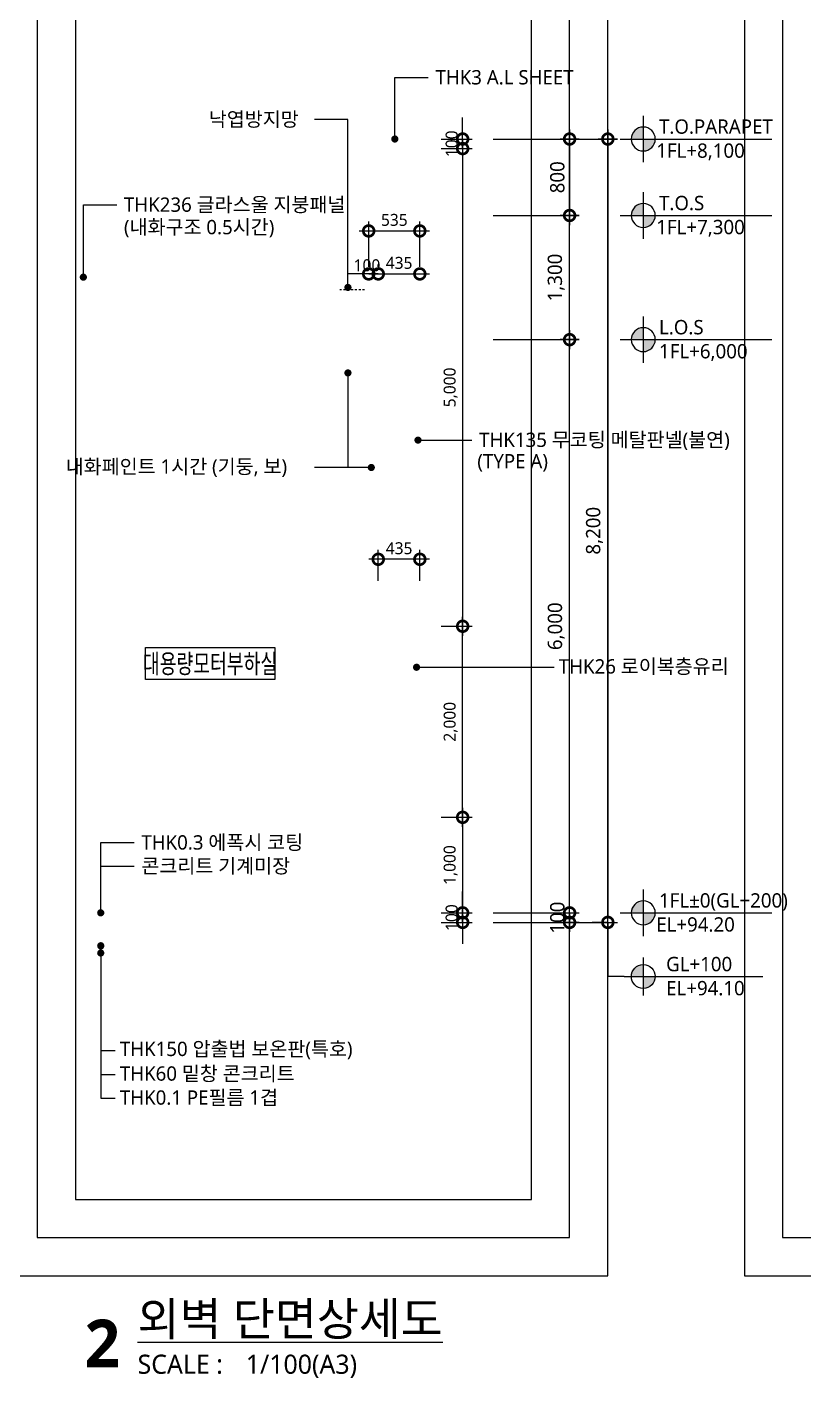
# Model space of a CAD drawing. Header units: millimetres. Extents: x 2568 to 292571, y 1285 to 27671.
# Drawn here: x 21023 to 29152, y 4386 to 18528 of the extents above; entities that cross this region are included whole.
import ezdxf
from ezdxf import colors
from ezdxf.entities.mleader import LeaderData, LeaderLine
from ezdxf.enums import TextEntityAlignment as Align
from ezdxf.math import Vec2, Vec3

# ---------------------------------------------------------------- set-up
doc = ezdxf.new("R2010")
doc.units = ezdxf.units.MM
doc.header["$LTSCALE"] = 200
doc.linetypes.add('HIDDEN', pattern=[2, 1, -1])
doc.layers.get('DEFPOINTS').update_dxf_attribs({"color": 137})
for name, color, linetype in [('A-dim', 7, 'Continuous'), ('DIM-2', 7, 'Continuous'), ('DIM-INT', 7, 'Continuous'), ('SYM', 6, 'Continuous'), ('SYM-LEAD', 6, 'Continuous'), ('SYM-LEVEL', 7, 'Continuous'), ('TAG', 6, 'Continuous'), ('TEXT', 3, 'Continuous'), ('TEXT-NOTE', 6, 'Continuous')]:
    doc.layers.add(name, color=color, linetype=linetype)
doc.layers.add('NOPLOT', color=191, linetype='Continuous', plot=False)
doc.styles.add('$0$스타일1', font='malgun.ttf')
doc.styles.add('ARIAL', font='malgun.ttf')
doc.styles.add('XR-sec$0$스타일1', font='malgun.ttf')
doc.styles.add('맑은고딕', font='malgun.ttf')
doc.styles.add('스타일1', font='malgun.ttf')
doc.styles.add('스타일2', font='malgunbd.ttf')
doc.dimstyles.new('CJA', dxfattribs={"dimscale": 300, "dimtxt": 2.7, "dimasz": 1, "dimexe": 2, "dimexo": 3, "dimgap": 1, "dimtad": 1, "dimdec": 0, "dimzin": 1, "dimdsep": 46, "dimlunit": 6, "dimtxsty": '$0$스타일1', "dimblk": 'CJDOT', "dimcen": 0.09, "dimdle": 1, "dimclrd": 256, "dimclre": 256, "dimclrt": 3, "dimadec": 0, "dimazin": 0, "dimtfac": 1, "dimtdec": 0, "dimtix": 1, "dimtmove": 2, "dimatfit": 3, "dimldrblk": 'CJDOT', "dimfxl": 1, "dimtolj": 1, "dimtzin": 1, "dimarcsym": 0})
doc.dimstyles.new('DIM-QD 1', dxfattribs={"dimtxt": 3, "dimasz": 1.5, "dimexe": 1, "dimexo": 0, "dimgap": 1, "dimtad": 1, "dimdec": 3, "dimdsep": 46, "dimlunit": 6, "dimtxsty": '스타일1', "dimblk1": 'ARCHTICK', "dimblk2": 'ARCHTICK', "dimsah": 1, "dimcen": 0, "dimclrd": 256, "dimclre": 256, "dimclrt": 3, "dimazin": 2, "dimtfac": 1, "dimtdec": 3, "dimtix": 1, "dimtmove": 2, "dimatfit": 3, "dimldrblk": 'ARCHTICK', "dimfxl": 1, "dimtolj": 1, "dimtzin": 0, "dimarcsym": 0})
doc.dimstyles.new('GAUN-50', dxfattribs={"dimscale": 50, "dimtxt": 3, "dimasz": 1, "dimexe": 2, "dimexo": 3, "dimgap": 1, "dimtad": 1, "dimdec": 0, "dimzin": 1, "dimdsep": 46, "dimlunit": 6, "dimtxsty": '스타일1', "dimblk": 'GAUN-DOT', "dimcen": -2, "dimdle": 2, "dimclrd": 256, "dimclre": 256, "dimclrt": 3, "dimadec": 0, "dimazin": 0, "dimtfac": 1, "dimtdec": 0, "dimtix": 1, "dimtmove": 2, "dimatfit": 3, "dimldrblk": 'DOTSMALL', "dimfxl": 1, "dimtolj": 1, "dimtzin": 1, "dimarcsym": 0})

# ---------------------------------------------------------------- blocks, each defined once
blk = doc.blocks.new('dwgtitle')
at = {"layer": 'SYM', "color": 3, "style": '스타일1'}
blk.add_text('SCALE :', height=4, dxfattribs=at).set_placement((12.25, -1.4))
for tag, p, height in [('%%UTITLE', (12.25, 6.59), 7), ('1/100', (34.89, -1.4), 4)]:
    blk.add_attdef(tag, p, '', height=height, dxfattribs=at)
at = {"layer": 'SYM', "color": 6, "style": '스타일2'}
blk.add_attdef('A', text='', height=10, dxfattribs=at).set_placement((4.89, 5), align=Align.MIDDLE)
blk = doc.blocks.new('GAUN-DOT')
at = {"linetype": 'ByBlock'}
for p, q in [((2, 0), (-2, 0)), ((0, -2), (0, 2))]:
    blk.add_line(p, q, dxfattribs=at)
at = {"const_width": 2.25}
blk.add_lwpolyline([(0, 0.28125, 1), (0, -0.28125, 1)], format="xyb", close=True, dxfattribs=at)
blk = doc.blocks.new('*D37')
at = {"layer": 'A-dim', "lineweight": -2, "transparency": 16777216}
for p, q in [((25900, 17355), (27200, 17355)), ((27100, 17305), (27100, 9205)), ((25900, 9155), (27200, 9155))]:
    blk.add_line(p, q, dxfattribs=at)
at = {"layer": 'DEFPOINTS', "color": 0, "transparency": 16777216}
for p in [(25750, 17355), (25750, 9155), (27100, 9155)]:
    blk.add_point(p, dxfattribs=at)
at = {"layer": 'A-dim', "lineweight": -2, "transparency": 16777216, "xscale": 50, "yscale": 50, "zscale": 50}
for p, rotation in [((27100, 17355), 90), ((27100, 9155), 270)]:
    blk.add_blockref('GAUN-DOT', p, dxfattribs=dict(at, rotation=rotation))
at = {"layer": 'A-dim', "color": 3, "transparency": 16777216, "insert": (26960, 13255), "char_height": 150, "attachment_point": 5, "rotation": 90, "style": '스타일1'}
blk.add_mtext('\\A1;8,200', dxfattribs=at)
blk = doc.blocks.new('_DotSmall')
at = {"color": 0, "linetype": 'ByBlock', "const_width": 0.5}
blk.add_lwpolyline([(-0.0625, 0, 1), (0.0625, 0, 1)], format="xyb", close=True, dxfattribs=at)
blk = doc.blocks.new('*D38')
at = {"layer": 'A-dim', "lineweight": -2, "transparency": 16777216}
for p, q in [((26700, 9305), (26700, 9355)), ((25900, 9255), (26800, 9255)), ((26700, 9255), (26700, 9155)), ((25900, 9155), (26800, 9155)), ((26700, 9105), (26700, 9055))]:
    blk.add_line(p, q, dxfattribs=at)
at = {"layer": 'DEFPOINTS', "color": 0, "transparency": 16777216}
for p in [(25750, 9255), (25750, 9155), (26700, 9155)]:
    blk.add_point(p, dxfattribs=at)
at = {"layer": 'A-dim', "lineweight": -2, "transparency": 16777216, "xscale": 50, "yscale": 50, "zscale": 50}
for p, rotation in [((26700, 9255), 270), ((26700, 9155), 90)]:
    blk.add_blockref('GAUN-DOT', p, dxfattribs=dict(at, rotation=rotation))
at = {"layer": 'A-dim', "color": 3, "transparency": 16777216, "insert": (26572, 9205), "char_height": 150, "attachment_point": 5, "rotation": 90, "style": '스타일1'}
blk.add_mtext('\\A1;100', dxfattribs=at)
blk = doc.blocks.new('level-p&e')
at = {"layer": 'TAG', "ltscale": 0.2}
h = blk.add_hatch(color=256, dxfattribs=at)
h.paths.add_polyline_path([(0, 2.5, 0.414214), (-2.5, 0), (0, 0)])
h.paths.add_polyline_path([(2.5, 0), (0, 0), (0, -2.5, 0.414214)])
at = {"layer": 'TAG'}
for p, q in [((0, 4), (0, -4)), ((-4, 0), (25, 0))]:
    blk.add_line(p, q, dxfattribs=at)
at = {"layer": 'TAG', "ltscale": 0.2}
blk.add_circle((0, 0), 2.5, dxfattribs=at)
at = {"layer": 'TAG', "color": 3, "style": 'ARIAL'}
for tag, p in [('1층바닥마감', (4.78, 1.11)), ('EL±0', (4.78, -3.93))]:
    blk.add_attdef(tag, p, '', height=3, dxfattribs=at)
blk = doc.blocks.new('XR-sec$0$LEVEL1')
at = {"layer": 'SYM-LEVEL'}
h = blk.add_hatch(color=6, dxfattribs=at)
edge = h.paths.add_edge_path()
edge.add_ellipse((4.87, 0), major_axis=(1.77, 1.77), ratio=1, start_angle=405, end_angle=495)
edge.add_line((2.37, 0), (4.87, 0))
edge.add_line((4.87, 0), (4.87, 2.5))
edge = h.paths.add_edge_path()
edge.add_ellipse((4.87, 0), major_axis=(1.77, 1.77), ratio=1, start_angle=225, end_angle=315)
edge.add_line((7.37, 0), (4.87, 0))
edge.add_line((4.87, 0), (4.87, -2.5))
at = {"layer": 'SYM-LEVEL', "color": 6}
for p, q in [((4.87, 4.87), (4.87, -4.87)), ((0, 0), (9.74, 0)), ((9.07, 0), (31.8, 0))]:
    blk.add_line(p, q, dxfattribs=at)
blk.add_ellipse((4.87, 0), major_axis=(1.77, 1.77), ratio=1, start_param=5.497787, end_param=11.780972, dxfattribs=at)
at = {"layer": 'SYM-LEVEL', "color": 3, "style": 'XR-sec$0$스타일1'}
for tag, p in [('1층-바닥마감', (8.16, 1.11)), ('EL-+100', (8.16, -3.93))]:
    blk.add_attdef(tag, p, '', height=3, dxfattribs=at)
blk = doc.blocks.new('*D40')
at = {"layer": 'A-dim', "lineweight": -2, "transparency": 16777216}
for p, q in [((25900, 15255), (26800, 15255)), ((26700, 9305), (26700, 15205)), ((25900, 9255), (26800, 9255))]:
    blk.add_line(p, q, dxfattribs=at)
at = {"layer": 'DEFPOINTS', "color": 0, "transparency": 16777216}
for p in [(25750, 15255), (26700, 15255), (25750, 9255)]:
    blk.add_point(p, dxfattribs=at)
at = {"layer": 'A-dim', "lineweight": -2, "transparency": 16777216, "xscale": 50, "yscale": 50, "zscale": 50}
for p, rotation in [((26700, 15255), 90), ((26700, 9255), 270)]:
    blk.add_blockref('GAUN-DOT', p, dxfattribs=dict(at, rotation=rotation))
at = {"layer": 'A-dim', "color": 3, "transparency": 16777216, "insert": (26560, 12255), "char_height": 150, "attachment_point": 5, "rotation": 90, "style": '스타일1'}
blk.add_mtext('\\A1;6,000', dxfattribs=at)
blk = doc.blocks.new('*D41')
at = {"layer": 'A-dim', "lineweight": -2, "transparency": 16777216}
for p, q in [((25900, 17355), (26800, 17355)), ((26700, 17305), (26700, 16605)), ((25900, 16555), (26800, 16555))]:
    blk.add_line(p, q, dxfattribs=at)
at = {"layer": 'DEFPOINTS', "color": 0, "transparency": 16777216}
for p in [(25750, 17355), (25750, 16555), (26700, 16555)]:
    blk.add_point(p, dxfattribs=at)
at = {"layer": 'A-dim', "lineweight": -2, "transparency": 16777216, "xscale": 50, "yscale": 50, "zscale": 50}
for p, rotation in [((26700, 17355), 90), ((26700, 16555), 270)]:
    blk.add_blockref('GAUN-DOT', p, dxfattribs=dict(at, rotation=rotation))
at = {"layer": 'A-dim', "color": 3, "transparency": 16777216, "insert": (26572, 16955), "char_height": 150, "attachment_point": 5, "rotation": 90, "style": '스타일1'}
blk.add_mtext('\\A1;800', dxfattribs=at)
blk = doc.blocks.new('*D39')
at = {"layer": 'DEFPOINTS', "color": 0, "transparency": 16777216}
for p in [(24698, 12956), (24698, 12579), (25133, 12579)]:
    blk.add_point(p, dxfattribs=at)
at = {"layer": 'DIM-INT', "color": 7, "lineweight": -2, "transparency": 16777216}
for p, q in [((24698, 12729), (24698, 13056)), ((25133, 12729), (25133, 13056)), ((25233, 12956), (24598, 12956))]:
    blk.add_line(p, q, dxfattribs=at)
at = {"layer": 'DIM-INT', "color": 7, "lineweight": -2, "transparency": 16777216, "xscale": 225, "yscale": 225, "zscale": 225, "rotation": 180}
blk.add_blockref('_DotSmall', (24698, 12956), dxfattribs=at)
at = {"layer": 'DIM-INT', "color": 7, "lineweight": -2, "transparency": 16777216, "xscale": 225, "yscale": 225, "zscale": 225}
blk.add_blockref('_DotSmall', (25133, 12956), dxfattribs=at)
at = {"layer": 'DIM-INT', "color": 3, "transparency": 16777216, "insert": (24916, 13071), "char_height": 125, "attachment_point": 5, "style": '스타일1'}
blk.add_mtext('\\A1;435', dxfattribs=at)
blk = doc.blocks.new('CJDOT')
blk.add_line((-2, 0), (2, 0))
at = {"const_width": 0.5}
blk.add_lwpolyline([(-0.25, 0, 1), (0.25, 0, 1)], format="xyb", close=True, dxfattribs=at)
blk = doc.blocks.new('*D36')
at = {"layer": 'DEFPOINTS', "color": 0, "transparency": 16777216}
for p in [(25133, 16393), (24598, 15867), (25133, 15867)]:
    blk.add_point(p, dxfattribs=at)
at = {"layer": 'DIM-INT', "color": 7, "lineweight": -2, "transparency": 16777216}
for p, q in [((24598, 16017), (24598, 16493)), ((25133, 16017), (25133, 16493)), ((24498, 16393), (25233, 16393))]:
    blk.add_line(p, q, dxfattribs=at)
at = {"layer": 'DIM-INT', "color": 7, "lineweight": -2, "transparency": 16777216, "xscale": 225, "yscale": 225, "zscale": 225, "rotation": 180}
blk.add_blockref('_DotSmall', (24598, 16393), dxfattribs=at)
at = {"layer": 'DIM-INT', "color": 7, "lineweight": -2, "transparency": 16777216, "xscale": 225, "yscale": 225, "zscale": 225}
blk.add_blockref('_DotSmall', (25133, 16393), dxfattribs=at)
at = {"layer": 'DIM-INT', "color": 3, "transparency": 16777216, "insert": (24866, 16508), "char_height": 125, "attachment_point": 5, "style": '스타일1'}
blk.add_mtext('\\A1;535', dxfattribs=at)
blk = doc.blocks.new('*D42')
at = {"layer": 'DEFPOINTS', "color": 0, "transparency": 16777216}
for p in [(24698, 15867), (25133, 15943), (25133, 15867)]:
    blk.add_point(p, dxfattribs=at)
at = {"layer": 'DIM-INT', "color": 7, "lineweight": -2, "transparency": 16777216}
for p, q in [((24698, 16017), (24698, 16043)), ((25133, 16017), (25133, 16043)), ((24598, 15943), (25233, 15943))]:
    blk.add_line(p, q, dxfattribs=at)
at = {"layer": 'DIM-INT', "color": 7, "lineweight": -2, "transparency": 16777216, "xscale": 225, "yscale": 225, "zscale": 225, "rotation": 180}
blk.add_blockref('_DotSmall', (24698, 15943), dxfattribs=at)
at = {"layer": 'DIM-INT', "color": 7, "lineweight": -2, "transparency": 16777216, "xscale": 225, "yscale": 225, "zscale": 225}
blk.add_blockref('_DotSmall', (25133, 15943), dxfattribs=at)
at = {"layer": 'DIM-INT', "color": 3, "transparency": 16777216, "insert": (24916, 16058), "char_height": 125, "attachment_point": 5, "style": '스타일1'}
blk.add_mtext('\\A1;435', dxfattribs=at)
blk = doc.blocks.new('*D43')
at = {"layer": 'DEFPOINTS', "color": 0, "transparency": 16777216}
for p in [(24598, 15943), (24598, 15867), (24698, 15867)]:
    blk.add_point(p, dxfattribs=at)
at = {"layer": 'DIM-INT', "color": 7, "lineweight": -2, "transparency": 16777216}
for p, q in [((24598, 16017), (24598, 16043)), ((24698, 16017), (24698, 16043)), ((24598, 15943), (24373, 15943)), ((24698, 15943), (24598, 15943)), ((24698, 15943), (24923, 15943))]:
    blk.add_line(p, q, dxfattribs=at)
at = {"layer": 'DIM-INT', "color": 7, "lineweight": -2, "transparency": 16777216, "xscale": 225, "yscale": 225, "zscale": 225}
blk.add_blockref('_DotSmall', (24598, 15943), dxfattribs=at)
at = {"layer": 'DIM-INT', "color": 7, "lineweight": -2, "transparency": 16777216, "xscale": 225, "yscale": 225, "zscale": 225, "rotation": 180}
blk.add_blockref('_DotSmall', (24698, 15943), dxfattribs=at)
at = {"layer": 'DIM-INT', "color": 3, "transparency": 16777216, "insert": (24580, 16033), "char_height": 125, "attachment_point": 5, "style": '스타일1'}
blk.add_mtext('\\A1;100', dxfattribs=at)
blk = doc.blocks.new('*D44')
at = {"layer": 'DEFPOINTS', "color": 0, "transparency": 16777216}
for p in [(25205, 12255), (25581, 12255), (25205, 10255)]:
    blk.add_point(p, dxfattribs=at)
at = {"layer": 'DIM-INT', "color": 7, "lineweight": -2, "transparency": 16777216}
for p, q in [((25581, 10155), (25581, 12355)), ((25355, 12255), (25681, 12255)), ((25355, 10255), (25681, 10255))]:
    blk.add_line(p, q, dxfattribs=at)
at = {"layer": 'DIM-INT', "color": 7, "lineweight": -2, "transparency": 16777216, "xscale": 225, "yscale": 225, "zscale": 225}
for p, rotation in [((25581, 12255), 90), ((25581, 10255), 270)]:
    blk.add_blockref('_DotSmall', p, dxfattribs=dict(at, rotation=rotation))
at = {"layer": 'DIM-INT', "color": 3, "transparency": 16777216, "insert": (25456, 11255), "char_height": 125, "attachment_point": 5, "rotation": 90, "style": '스타일1'}
blk.add_mtext('\\A1;2,000', dxfattribs=at)
blk = doc.blocks.new('*D45')
at = {"layer": 'DEFPOINTS', "color": 0, "transparency": 16777216}
for p in [(25205, 10255), (25205, 9255), (25581, 9255)]:
    blk.add_point(p, dxfattribs=at)
at = {"layer": 'DIM-INT', "color": 7, "lineweight": -2, "transparency": 16777216}
for p, q in [((25581, 10355), (25581, 9155)), ((25355, 10255), (25681, 10255)), ((25355, 9255), (25681, 9255))]:
    blk.add_line(p, q, dxfattribs=at)
at = {"layer": 'DIM-INT', "color": 7, "lineweight": -2, "transparency": 16777216, "xscale": 225, "yscale": 225, "zscale": 225}
for p, rotation in [((25581, 10255), 90), ((25581, 9255), 270)]:
    blk.add_blockref('_DotSmall', p, dxfattribs=dict(at, rotation=rotation))
at = {"layer": 'DIM-INT', "color": 3, "transparency": 16777216, "insert": (25456, 9755), "char_height": 125, "attachment_point": 5, "rotation": 90, "style": '스타일1'}
blk.add_mtext('\\A1;1,000', dxfattribs=at)
blk = doc.blocks.new('*D46')
at = {"layer": 'DEFPOINTS', "color": 0, "transparency": 16777216}
for p in [(25205, 17255), (25205, 12255), (25581, 12255)]:
    blk.add_point(p, dxfattribs=at)
at = {"layer": 'DIM-INT', "color": 7, "lineweight": -2, "transparency": 16777216}
for p, q in [((25355, 17255), (25681, 17255)), ((25581, 17355), (25581, 12155)), ((25355, 12255), (25681, 12255))]:
    blk.add_line(p, q, dxfattribs=at)
at = {"layer": 'DIM-INT', "color": 7, "lineweight": -2, "transparency": 16777216, "xscale": 225, "yscale": 225, "zscale": 225}
for p, rotation in [((25581, 17255), 90), ((25581, 12255), 270)]:
    blk.add_blockref('_DotSmall', p, dxfattribs=dict(at, rotation=rotation))
at = {"layer": 'DIM-INT', "color": 3, "transparency": 16777216, "insert": (25456, 14755), "char_height": 125, "attachment_point": 5, "rotation": 90, "style": '스타일1'}
blk.add_mtext('\\A1;5,000', dxfattribs=at)
blk = doc.blocks.new('*D47')
at = {"layer": 'DEFPOINTS', "color": 0, "transparency": 16777216}
for p in [(25205, 17355), (25205, 17255), (25581, 17355)]:
    blk.add_point(p, dxfattribs=at)
at = {"layer": 'DIM-INT', "color": 7, "lineweight": -2, "transparency": 16777216}
for p, q in [((25581, 17355), (25581, 17580)), ((25355, 17355), (25681, 17355)), ((25355, 17255), (25681, 17255)), ((25581, 17255), (25581, 17355)), ((25581, 17255), (25581, 17030))]:
    blk.add_line(p, q, dxfattribs=at)
at = {"layer": 'DIM-INT', "color": 7, "lineweight": -2, "transparency": 16777216, "xscale": 225, "yscale": 225, "zscale": 225}
for p, rotation in [((25581, 17355), 270), ((25581, 17255), 90)]:
    blk.add_blockref('_DotSmall', p, dxfattribs=dict(at, rotation=rotation))
at = {"layer": 'DIM-INT', "color": 3, "transparency": 16777216, "insert": (25466, 17305), "char_height": 125, "attachment_point": 5, "rotation": 90, "style": '스타일1'}
blk.add_mtext('\\A1;100', dxfattribs=at)
blk = doc.blocks.new('room-1')
at = {"layer": 'TEXT-NOTE', "color": 6}
for p, q in [((0, 5), (20.29, 5)), ((0, 0), (0, 5)), ((20.29, 5), (20.29, 0)), ((20.29, 0), (0, 0))]:
    blk.add_line(p, q, dxfattribs=at)
at = {"layer": 'TEXT-NOTE', "color": 3, "style": '스타일1'}
blk.add_attdef('실명', text='', height=3, dxfattribs=at).set_placement((10.15, 2.59), align=Align.MIDDLE)
blk = doc.blocks.new('_ARCHTICK')
at = {"color": 0, "linetype": 'ByBlock', "const_width": 0.15}
blk.add_lwpolyline([(-0.5, -0.5), (0.5, 0.5)], dxfattribs=at)
blk = doc.blocks.new('_DOT')
at = {"color": 0, "linetype": 'ByBlock'}
blk.add_line((-0.5, 0), (-1, 0), dxfattribs=at)
at = {"color": 0, "linetype": 'ByBlock', "const_width": 0.5}
blk.add_lwpolyline([(-0.25, 0, 1), (0.25, 0, 1)], format="xyb", close=True, dxfattribs=at)
blk = doc.blocks.new('*D119')
at = {"layer": 'DEFPOINTS', "color": 0, "transparency": 16777216}
for p in [(25205, 9255), (25581, 9255), (25205, 9155)]:
    blk.add_point(p, dxfattribs=at)
at = {"layer": 'DIM-INT', "color": 7, "lineweight": -2, "transparency": 16777216}
for p, q in [((25581, 9255), (25581, 9480)), ((25355, 9255), (25681, 9255)), ((25581, 9155), (25581, 9255)), ((25355, 9155), (25681, 9155)), ((25581, 9155), (25581, 8930))]:
    blk.add_line(p, q, dxfattribs=at)
at = {"layer": 'DIM-INT', "color": 7, "lineweight": -2, "transparency": 16777216, "xscale": 225, "yscale": 225, "zscale": 225}
for p, rotation in [((25581, 9255), 270), ((25581, 9155), 90)]:
    blk.add_blockref('_DotSmall', p, dxfattribs=dict(at, rotation=rotation))
at = {"layer": 'DIM-INT', "color": 3, "transparency": 16777216, "insert": (25466, 9205), "char_height": 125, "attachment_point": 5, "rotation": 90, "style": '스타일1'}
blk.add_mtext('\\A1;100', dxfattribs=at)
blk = doc.blocks.new('*D408')
at = {"layer": 'A-dim', "lineweight": -2, "transparency": 16777216}
for p, q in [((25900, 16555), (26800, 16555)), ((26700, 15305), (26700, 16505)), ((25900, 15255), (26800, 15255))]:
    blk.add_line(p, q, dxfattribs=at)
at = {"layer": 'DEFPOINTS', "color": 0, "transparency": 16777216}
for p in [(25750, 16555), (26700, 16555), (25750, 15255)]:
    blk.add_point(p, dxfattribs=at)
at = {"layer": 'A-dim', "lineweight": -2, "transparency": 16777216, "xscale": 50, "yscale": 50, "zscale": 50}
for p, rotation in [((26700, 16555), 90), ((26700, 15255), 270)]:
    blk.add_blockref('GAUN-DOT', p, dxfattribs=dict(at, rotation=rotation))
at = {"layer": 'A-dim', "color": 3, "transparency": 16777216, "insert": (26559, 15905), "char_height": 150, "attachment_point": 5, "rotation": 90, "style": '스타일1'}
blk.add_mtext('\\A1;1,300', dxfattribs=at)

msp = doc.modelspace()

# ---------------------------------------------------------------- linework, layer by layer
at = {"layer": 'DIM-2', "linetype": 'HIDDEN', "ltscale": 0.1}
msp.add_line((24294.4, 15780.7), (24573.8, 15780.7), dxfattribs=at)
at = {"layer": 'NOPLOT'}
for points in [[(20729, 5455.2), (27099.7, 5455.2), (27099.7, 26696.5), (20729, 26696.5)], [(28529, 5455.2), (34899.7, 5455.2), (34899.7, 26696.5), (28529, 26696.5)], [(21129, 5855.2), (26699.7, 5855.2), (26699.7, 26296.5), (21129, 26296.5)], [(28929, 5855.2), (34499.7, 5855.2), (34499.7, 26296.5), (28929, 26296.5)], [(21529, 6255.2), (26299.7, 6255.2), (26299.7, 25896.5), (21529, 25896.5)]]:
    msp.add_lwpolyline(points, close=True, dxfattribs=at)
at = {"layer": 'SYM-LEAD'}
msp.add_line((22144.4, 9741.7), (21794.4, 9741.7), dxfattribs=at)
at = {"layer": 'TAG'}
msp.add_lwpolyline([(27271, 8588.5), (27104.3, 8588.5), (27104.3, 9155.2), (26937.7, 9155.2)], dxfattribs=at)

# ---------------------------------------------------------------- block references
at = {"layer": 'SYM', "xscale": 50, "yscale": 50, "zscale": 50}
msp.add_blockref('dwgtitle', (21567.2, 4500.4), dxfattribs=at).add_auto_attribs({'%%UTITLE': '%%u외벽 단면상세도', '1/100': '1/100(A3)', 'A': '2'})
at = {"layer": 'SYM-LEVEL'}
ref = msp.add_blockref('XR-sec$0$LEVEL1', (27227.5, 17355.2), dxfattribs=dict(at, xscale=50, yscale=50, zscale=50))
ref.add_attrib('EL-+100', '1FL+8,100', (27606.7, 17158.8), dxfattribs={"color": 3, "height": 150, "style": 'XR-sec$0$스타일1'})
ref.add_attrib('1층-바닥마감', 'T.O.PARAPET', (27635.3, 17410.4), dxfattribs={"color": 3, "height": 150, "style": 'XR-sec$0$스타일1'})
ref = msp.add_blockref('XR-sec$0$LEVEL1', (27227.5, 16555.2), dxfattribs=dict(at, xscale=50, yscale=50, zscale=50))
ref.add_attrib('EL-+100', '1FL+7,300', (27606.7, 16358.8), dxfattribs={"color": 3, "height": 150, "style": 'XR-sec$0$스타일1'})
ref.add_attrib('1층-바닥마감', 'T.O.S', (27635.3, 16610.4), dxfattribs={"color": 3, "height": 150, "style": 'XR-sec$0$스타일1'})
at = {"layer": 'SYM-LEVEL', "xscale": 50, "yscale": 50, "zscale": 50}
msp.add_blockref('XR-sec$0$LEVEL1', (27227.5, 15255.2), dxfattribs=at).add_auto_attribs({'EL-+100': '1FL+6,000', '1층-바닥마감': 'L.O.S'})
at = {"layer": 'SYM-LEVEL'}
ref = msp.add_blockref('XR-sec$0$LEVEL1', (27227.5, 9255.2), dxfattribs=dict(at, xscale=50, yscale=50, zscale=50))
ref.add_attrib('EL-+100', 'EL+94.20', (27606.7, 9058.8), dxfattribs={"color": 3, "height": 150, "style": 'XR-sec$0$스타일1'})
ref.add_attrib('1층-바닥마감', '1FL%%P0(GL+200)', (27635.3, 9310.4), dxfattribs={"color": 3, "height": 150, "style": 'XR-sec$0$스타일1'})
at = {"layer": 'TAG'}
ref = msp.add_blockref('level-p&e', (27471, 8588.5), dxfattribs=dict(at, xscale=50, yscale=50, zscale=50))
ref.add_attrib('EL±0', 'EL+94.10', (27709.9, 8392.1), dxfattribs={"color": 3, "height": 150, "style": '맑은고딕'})
ref.add_attrib('1층바닥마감', 'GL+100', (27709.9, 8643.8), dxfattribs={"color": 3, "height": 150, "style": '맑은고딕'})
at = {"layer": 'TEXT-NOTE'}
ref = msp.add_blockref('room-1', (22261.7, 11698), dxfattribs=dict(at, xscale=66.66666660016777, yscale=66.66666660016777, zscale=66.66666660016777))
ref.add_attrib('실명', '대용량모터부하실', dxfattribs={"color": 3, "height": 200, "style": '스타일1', "width": 0.7}).set_placement((22938.2, 11864.7), align=Align.MIDDLE)

# ---------------------------------------------------------------- texts
at = {"layer": 'TEXT', "color": 3, "style": '스타일1'}
for s, p in [('THK3 A.L SHEET', (25296.8, 17926.6)), ('낙엽방지망', (22924.9, 17487.5)), ('THK236 글라스울 지붕패널', (22037.3, 16593.3)), ('(내화구조 0.5시간)', (22037.3, 16358.2)), ('THK135 무코팅 메탈판넬(불연)', (25753.4, 14131.8)), ('내화페인트 1시간 (기둥, 보)', (21428, 13852.2)), ('(TYPE A)', (25734.6, 13907.3)), ('THK0.3 에폭시 코팅', (22219.4, 9917.5)), ('콘크리트 기계미장', (22219.4, 9671))]:
    msp.add_text(s, height=150, dxfattribs=at).set_placement(p)

# ---------------------------------------------------------------- dimensions: what is measured, and where the dimension line sits
at = {"layer": 'A-dim'}
for base, p1, p2, angle, picture, middle in [((27099.7, 9155.2), (25749.7, 17355.2), (25749.7, 9155.2), 270, '*D37', (26959.6, 13255.2)), ((26699.7, 16555.2), (25749.7, 17355.2), (25749.7, 16555.2), 270, '*D41', (26572.2, 16955.2)), ((26699.7, 16555.2), (25749.7, 15255.2), (25749.7, 16555.2), 90, '*D408', (26559.2, 15905.2)), ((26699.7, 15255.2), (25749.7, 9255.2), (25749.7, 15255.2), 90, '*D40', (26559.6, 12255.2)), ((26699.7, 9155.2), (25749.7, 9255.2), (25749.7, 9155.2), 270, '*D38', (26571.8, 9205.2))]:
    dim = msp.add_linear_dim(base=base, p1=p1, p2=p2, angle=angle, dimstyle='GAUN-50', dxfattribs=at)
    dim.commit()
    dim.dimension.update_dxf_attribs({"geometry": picture, "text_midpoint": middle})
at = {"layer": 'DIM-INT'}
for base, p1, p2, angle, picture, middle in [((25581.3, 17355.2), (25204.7, 17255.2), (25204.7, 17355.2), 90, '*D47', (25466.4, 17305.2)), ((25581.3, 12255.2), (25204.7, 17255.2), (25204.7, 12255.2), 270, '*D46', (25456.2, 14755.2)), ((24698.5, 12956), (25133.5, 12579.4), (24698.5, 12579.4), 180, '*D39', (24916, 13070.5)), ((25581.3, 12255.2), (25204.7, 10255.2), (25204.7, 12255.2), 90, '*D44', (25456.2, 11255.2)), ((25581.3, 9255.2), (25204.7, 10255.2), (25204.7, 9255.2), 270, '*D45', (25455.9, 9755.2)), ((25581.3, 9255.2), (25204.7, 9155.2), (25204.7, 9255.2), 90, '*D119', (25466.4, 9205.2))]:
    dim = msp.add_linear_dim(base=base, p1=p1, p2=p2, angle=angle, dimstyle='CJA', override={"dimscale": 50, "dimtxt": 2.5, "dimasz": 4.5, "dimtxsty": '스타일1', "dimblk1": 'DotSmall', "dimblk2": 'DotSmall', "dimsah": 1, "dimdle": 2, "dimclrd": 7, "dimclre": 7}, dxfattribs=at)
    dim.commit()
    dim.dimension.update_dxf_attribs({"geometry": picture, "text_midpoint": middle})
for base, p1, picture, middle in [((25133.5, 16393), (24598.5, 15867.4), '*D36', (24866, 16507.5)), ((25133.5, 15943), (24698.5, 15867.4), '*D42', (24916, 16057.5))]:
    dim = msp.add_linear_dim(base=base, p1=p1, p2=(25133.5, 15867.4), dimstyle='CJA', override={"dimscale": 50, "dimtxt": 2.5, "dimasz": 4.5, "dimtxsty": '스타일1', "dimblk1": 'DotSmall', "dimblk2": 'DotSmall', "dimsah": 1, "dimdle": 2, "dimclrd": 7, "dimclre": 7}, dxfattribs=at)
    dim.commit()
    dim.dimension.update_dxf_attribs({"geometry": picture, "text_midpoint": middle})
dim = msp.add_linear_dim(base=(24598.5, 15943), p1=(24698.5, 15867.4), p2=(24598.5, 15867.4), angle=180, dimstyle='CJA', override={"dimscale": 50, "dimtxt": 2.5, "dimasz": 4.5, "dimtxsty": '스타일1', "dimblk1": 'DotSmall', "dimblk2": 'DotSmall', "dimsah": 1, "dimdle": 2, "dimclrd": 7, "dimclre": 7}, dxfattribs=at)
dim.commit()
dim.dimension.update_dxf_attribs({"geometry": '*D43', "text_midpoint": (24580, 16032.9), "dimtype": 160})

# ---------------------------------------------------------------- leaders
at = {"layer": 'SYM-LEAD'}
for points in [[(24871.8, 17355.2), (24871.8, 17998.3), (25221.8, 17998.3)], [(24380.9, 15802), (24380.9, 17559.1), (24030.9, 17559.1)], [(21612.3, 15908.7), (21612.3, 16667.6), (21962.3, 16667.6)], [(24380.9, 14906.7), (24380.9, 13916.6), (24030.9, 13916.6)], [(25113.7, 14203.5), (25447.8, 14203.5), (25678.4, 14203.5)], [(24625, 13916.6), (24261.4, 13916.6), (24030.9, 13916.6)], [(21794.4, 9255.2), (21794.4, 9991.7), (22144.4, 9991.7)]]:
    msp.add_leader(points, dimstyle='DIM-QD 1', override={"dimscale": 50, "dimasz": 1.5, "dimtad": 0, "dimclrd": 6, "dimldrblk": 'DOT'}, dxfattribs=at)
at = {"layer": 'TAG', "color": 3}
ml = msp.add_multileader_mtext('Standard', dxfattribs=at)
ml.set_content('THK26 로이복층유리', color=3, style='맑은고딕')
ml.set_leader_properties(color=6)
ml.set_arrow_properties(name='DOT')
ml.build(insert=Vec2(0, 0))
ml.multileader.update_dxf_attribs({"dogleg_length": 3, "arrow_head_size": 75})
ctx = ml.context
ctx.base_point, ctx.char_height, ctx.arrow_head_size, ctx.landing_gap_size, ctx.plane_origin = Vec3(26537, 11825.7), 150, 75, 50, Vec3(24553, 8461.8)
notes = []
notes.append((ctx, [(1, (1, 1, 0), (25293.3, 11825.7), (1, 0), 1243.7, [(0, [(25099, 11825.7)], 0, [])])]))
ctx.mtext.insert, ctx.mtext.flow_direction = Vec3(26587, 11909.9), 5
ml = msp.add_multileader_mtext('Standard', dxfattribs=at)
ml.set_content('THK60 밑창 콘크리트', color=3, style='맑은고딕')
ml.set_leader_properties(color=6)
ml.set_arrow_properties(name='DOT')
ml.build(insert=Vec2(0, 0))
ml.multileader.update_dxf_attribs({"dogleg_length": 3, "arrow_head_size": 75})
ctx = ml.context
ctx.base_point, ctx.char_height, ctx.arrow_head_size, ctx.landing_gap_size, ctx.plane_origin = Vec3(21944.4, 7564), 150, 75, 50, Vec3(20928.4, 9482.1)
notes.append((ctx, [(0, (1, 1, 0), (21794.4, 7564), (1, 0), 150, [(0, [(21794.4, 8911)], 0, [])])]))
ctx.mtext.insert, ctx.mtext.width, ctx.mtext.flow_direction = Vec3(21994.4, 7648.2), 3010.616, 5
ml = msp.add_multileader_mtext('Standard', dxfattribs=at)
ml.set_content('THK150 압출법 보온판(특호)', color=3, style='맑은고딕')
ml.set_leader_properties(color=6)
ml.set_arrow_properties(name='DOT')
ml.build(insert=Vec2(0, 0))
ml.multileader.update_dxf_attribs({"dogleg_length": 3, "arrow_head_size": 75})
ctx = ml.context
ctx.base_point, ctx.char_height, ctx.arrow_head_size, ctx.landing_gap_size, ctx.plane_origin = Vec3(21944.4, 7814), 150, 75, 50, Vec3(20928.4, 9482.1)
notes.append((ctx, [(0, (1, 1, 0), (21794.4, 7814), (1, 0), 150, [(0, [(21794.4, 8908.3)], 0, [])])]))
ctx.mtext.insert, ctx.mtext.width, ctx.mtext.flow_direction = Vec3(21994.4, 7906), 3010.616, 5
ml = msp.add_multileader_mtext('Standard', dxfattribs=at)
ml.set_content('THK0.1 PE필름 1겹', color=3, style='맑은고딕')
ml.set_leader_properties(color=6)
ml.set_arrow_properties(name='DOT')
ml.build(insert=Vec2(0, 0))
ml.multileader.update_dxf_attribs({"dogleg_length": 3, "arrow_head_size": 75})
ctx = ml.context
ctx.base_point, ctx.char_height, ctx.arrow_head_size, ctx.landing_gap_size, ctx.plane_origin = Vec3(21944.4, 7314), 150, 75, 50, Vec3(20928.4, 8982.1)
notes.append((ctx, [(0, (1, 1, 0), (21794.4, 7314), (1, 0), 150, [(0, [(21794.4, 8834.5)], 0, [])])]))
ctx.mtext.insert, ctx.mtext.width, ctx.mtext.flow_direction = Vec3(21994.4, 7396.9), 3010.616, 5
for ctx, leaders in notes:
    for number, flags, end, landing, length, lines in leaders:
        leader = LeaderData()
        leader.index, (leader.has_last_leader_line, leader.has_dogleg_vector, leader.attachment_direction) = number, flags
        leader.last_leader_point, leader.dogleg_vector, leader.dogleg_length = Vec3(end), Vec3(landing), length
        for number, points, colour, breaks in lines:
            line = LeaderLine()
            line.index, line.vertices, line.color, line.breaks = number, Vec3.list(points), colors.encode_raw_color(colour), breaks
            leader.lines.append(line)
        ctx.leaders.append(leader)

doc.saveas('drawing.dxf')
